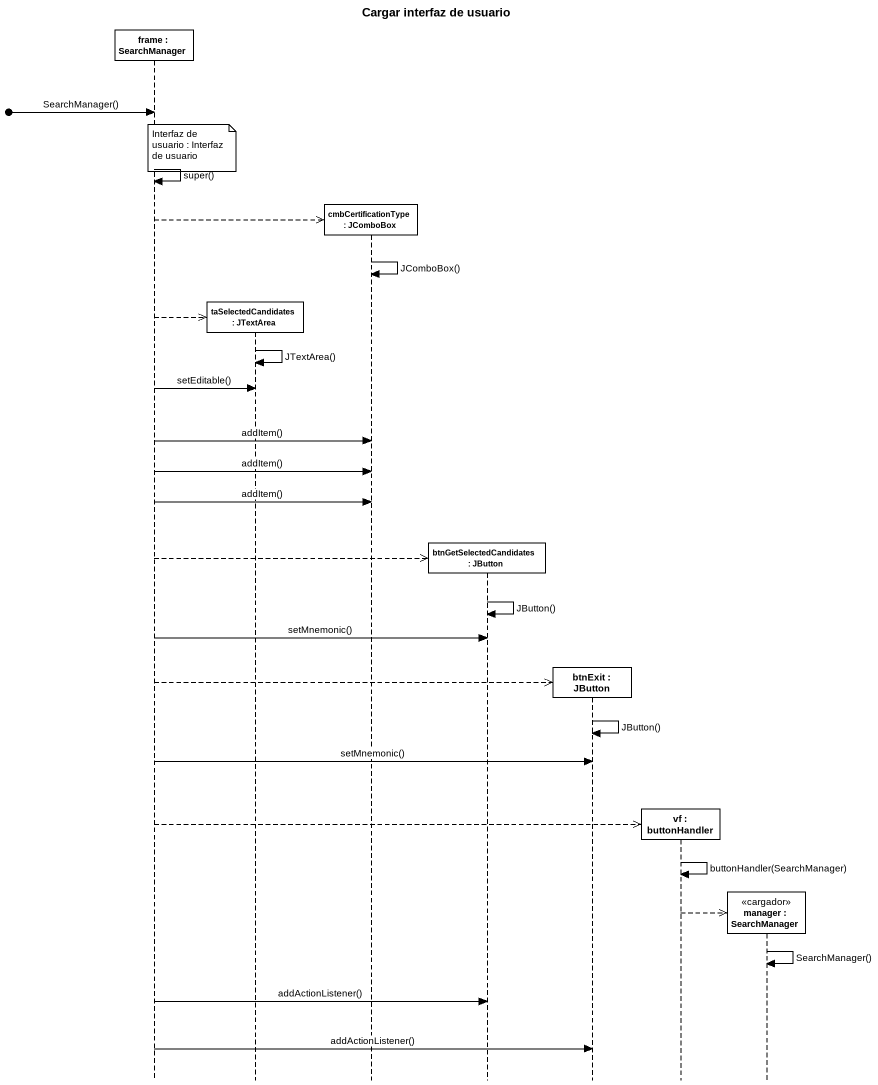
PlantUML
@startuml
title Cargar interfaz de usuario
hide footbox
participant "frame : SearchManager" as frame_
participant "taSelectedCandidates : JTextArea" as taSelectedCandidates
participant "cmbCertificationType : JComboBox" as cmbCertificationType
participant "btnGetSelectedCandidates : JButton" as btnGetSelectedCandidates
participant "btnExit : JButton" as btnExit
participant "vf : buttonHandler" as vf
participant "manager : SearchManager" as manager <<cargador>>

[o-> frame_ : SearchManager()
note over frame_ : Interfaz de usuario : Interfaz de usuario
frame_ -> frame_ : super()
frame_ -->> cmbCertificationType **
cmbCertificationType -> cmbCertificationType : JComboBox()
frame_ -->> taSelectedCandidates **
taSelectedCandidates -> taSelectedCandidates : JTextArea()
frame_ -> taSelectedCandidates : setEditable()
frame_ -> cmbCertificationType : addItem()
frame_ -> cmbCertificationType : addItem()
frame_ -> cmbCertificationType : addItem()
frame_ -->> btnGetSelectedCandidates **
btnGetSelectedCandidates -> btnGetSelectedCandidates : JButton()
frame_ -> btnGetSelectedCandidates : setMnemonic()
frame_ -->> btnExit **
btnExit -> btnExit : JButton()
frame_ -> btnExit : setMnemonic()
frame_ -->> vf **
vf -> vf : buttonHandler(SearchManager)
vf -->> manager **
manager -> manager : SearchManager()
frame_ -> btnGetSelectedCandidates : addActionListener()
frame_ -> btnExit : addActionListener()
@enduml
